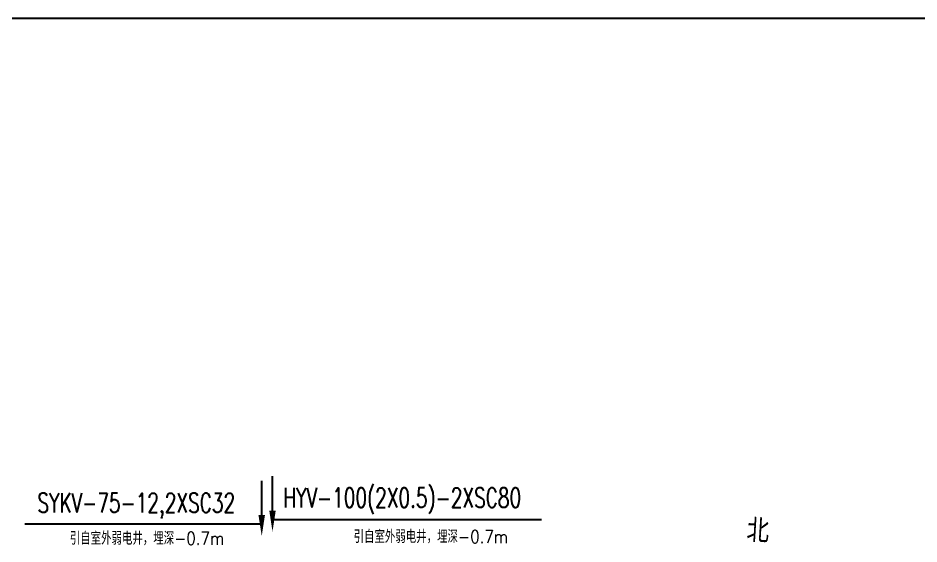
# Model space of a CAD drawing. Extents: x -170759 to 304867, y -311201 to 112352.
# Drawn here: x 212477 to 233384, y 52483 to 64685 of the extents above; entities that cross this region are included whole.
import ezdxf

# ---------------------------------------------------------------- set-up
doc = ezdxf.new("R2010")
doc.units = 0
doc.layers.get('0').update_dxf_attribs({"linetype": 'CONTINUOUS'})
for name, color, linetype in [('TEX', 7, 'CONTINUOUS'), ('TEXT', 6, 'CONTINUOUS'), ('导线', 1, 'CONTINUOUS')]:
    doc.layers.add(name, color=color, linetype=linetype)
doc.styles.add('HZ1', font='txt', dxfattribs={"bigfont": 'hzk'})
doc.styles.add('HZXXX', font='romans', dxfattribs={"width": 0.7, "bigfont": 'hzs'})
doc.styles.add('LXJ', font='SIMHEI.TTF')

msp = doc.modelspace()

# ---------------------------------------------------------------- linework, layer by layer
msp.add_lwpolyline([(165265.94481, 64684.82576), (263773.33671, 64684.82576), (263773.33671, -4869.59855), (165265.94481, -4869.59855)], close=True)
at = {"layer": '导线'}
for p, q in [((218132.015, 53152.49849), (218132.015, 53950.49958)), ((218382.20954, 53257.96841), (218382.20954, 54055.9695))]:
    msp.add_line(p, q, dxfattribs=at)
at = {"layer": '导线', "color": 0}
for p, q in [((218132.015, 52942.22428), (212632.20102, 52942.22428)), ((218382.20954, 53047.6942), (224626.14088, 53047.6942))]:
    msp.add_line(p, q, dxfattribs=at)
at = {"layer": '导线'}
for points in [[(218382.20954, 50462.09449, 0, 0, 0), (218382.20954, 52771.56754, 0, 150, 0), (218382.20954, 53257.96841, 0, 1474.4021, 0)], [(218132.015, 50356.62457, 0, 0, 0), (218132.015, 52666.09763, 0, 150, 0), (218132.015, 53152.49849, 0, 1474.4021, 0)]]:
    msp.add_lwpolyline(points, format="xyseb", dxfattribs=at)

# ---------------------------------------------------------------- texts
at = {"layer": 'TEX', "color": 3, "style": 'HZXXX', "text_generation_flag": 6, "width": 0.7}
for s, p in [('HYV-100(2X0.5)-2XSC80', (218631.20893, 53332.4135)), ('SYKV-75-12,2XSC32', (212925.82173, 53212.76668))]:
    msp.add_text(s, height=450, rotation=180, dxfattribs=at).set_placement(p)
at = {"layer": 'TEXT', "style": 'LXJ', "width": 0.8}
msp.add_text('北', height=480, rotation=356.566218208, dxfattribs=at).set_placement((229373.03102, 52587.21201))
at = {"layer": 'TEXT', "color": 3, "style": 'HZ1', "width": 0.85}
for p in [(213677.63717, 52464.39452), (220263.32789, 52504.27688)]:
    msp.add_text('引自室外弱电井，埋深-0.7m', height=300, dxfattribs=at).set_placement(p)

doc.saveas('drawing.dxf')
